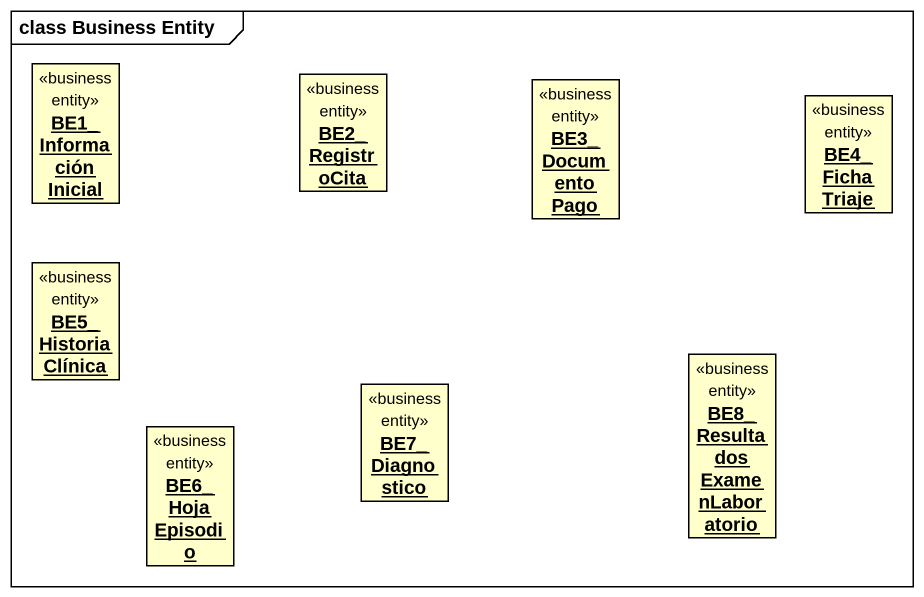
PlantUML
@startuml
mainframe class Business Entity
hide circle
hide empty members
object BE1_InformaciónInicial <<business entity>>
object BE2_RegistroCita <<business entity>>
object BE3_DocumentoPago <<business entity>>
object BE4_FichaTriaje <<business entity>>
object BE5_HistoriaClínica <<business entity>>
object BE7_Diagnostico <<business entity>>
object "BE8_ResultadosExamenLaboratorio" as BE8_ResultadosExamenLaborato <<business entity>>
object BE6_HojaEpisodio <<business entity>>
@enduml
